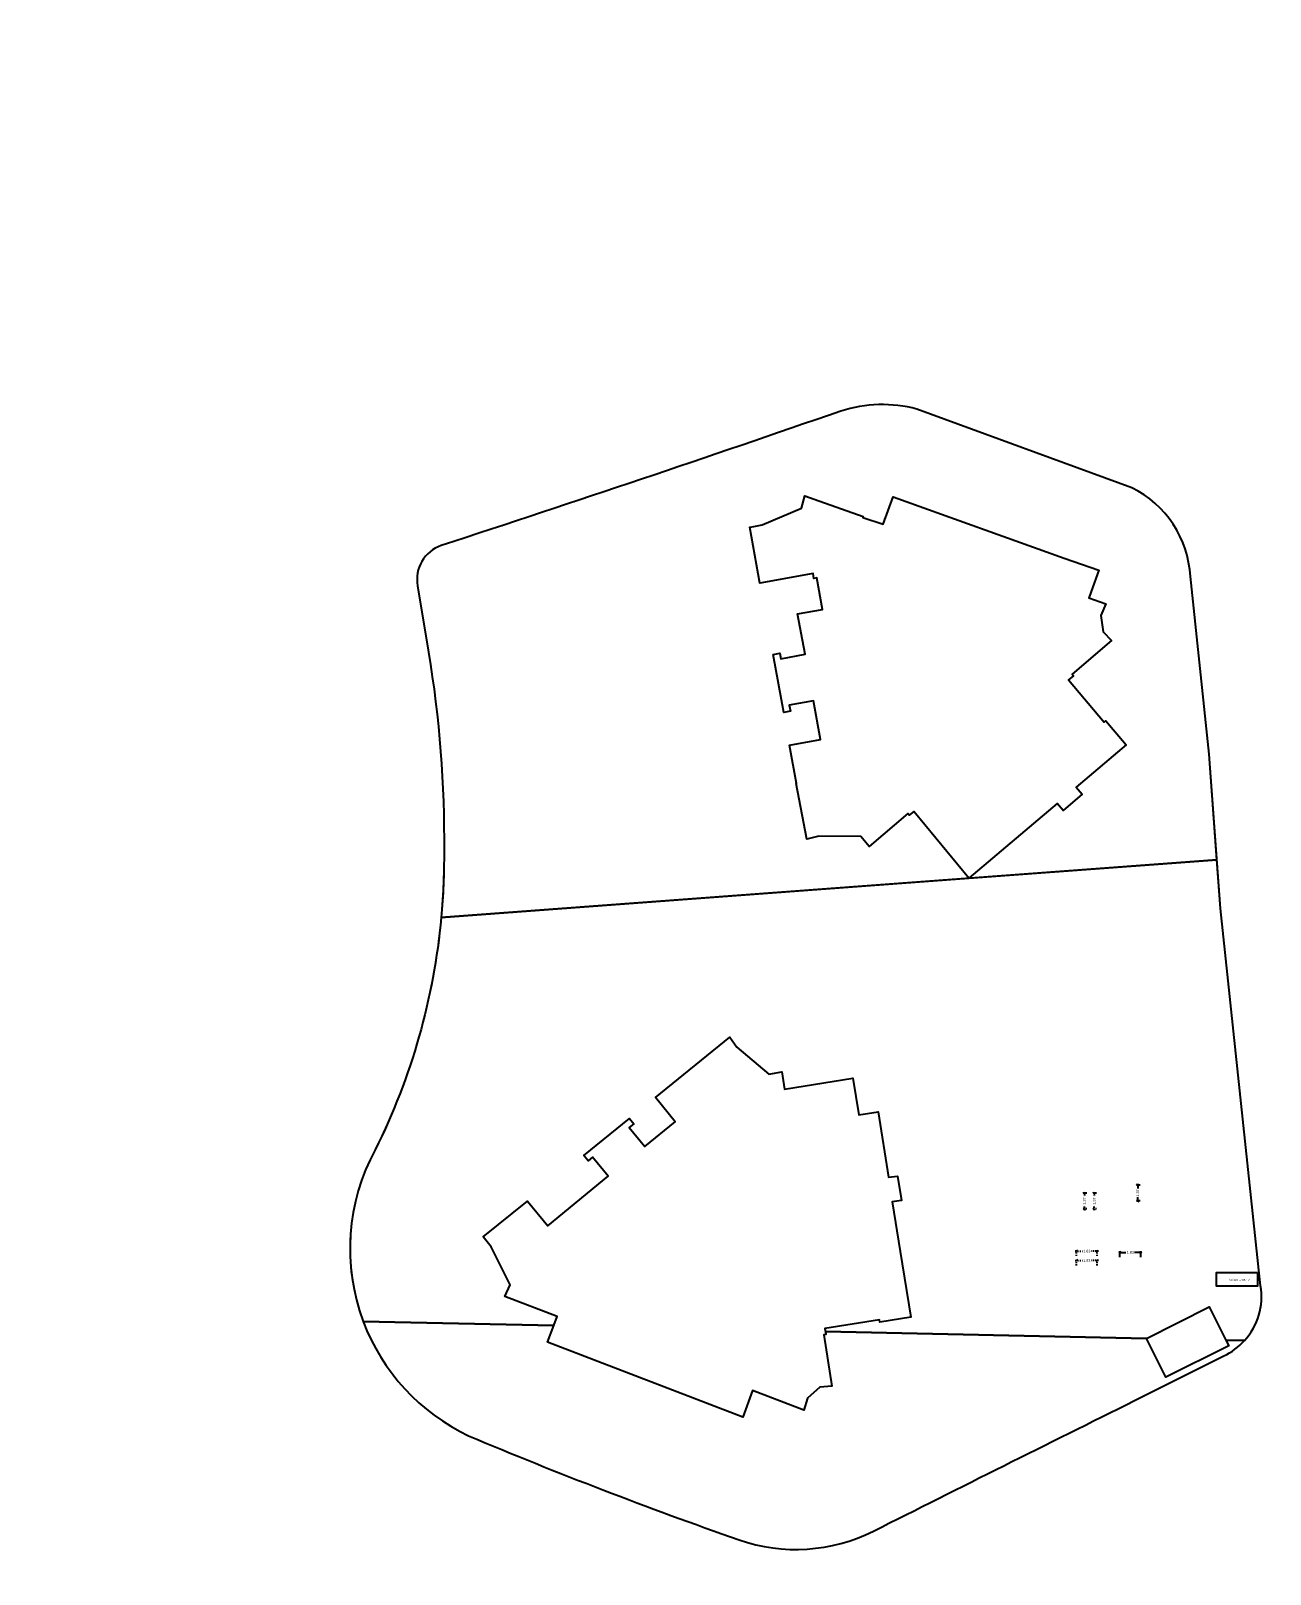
# Model space of a CAD drawing. Header units: metres. Extents: x 256329 to 886268, y -249371 to 355.
# Drawn here: x 285800.4 to 285909.1, y -1347.7 to -1212.3 of the extents above; entities that cross this region are included whole.
import ezdxf

# ---------------------------------------------------------------- set-up
doc = ezdxf.new("R2010")
doc.units = ezdxf.units.M
doc.header["$MEASUREMENT"] = 0
doc.header["$PDMODE"] = 35
doc.linetypes.add('CONTINULUS', pattern=[0])
doc.linetypes.add('DASHED', pattern=[0.75, 0.5, -0.25])
doc.layers.get('0').update_dxf_attribs({"lineweight": 18})
doc.layers.get('Defpoints').update_dxf_attribs({"lineweight": 20})
doc.layers.add('A-AREA-BUILT UP', color=30, linetype='Continuous', lineweight=0, plot=False)
doc.layers.add('A-AREA-BUP', color=30, linetype='Continuous', lineweight=0, plot=False)
doc.layers.add('BLK_2_DA_RAMP_1', color=7, linetype='Continuous')
doc.layers.add('BLK_2_FLR_-1_EXIT_WIDTH_STAIR', color=7, linetype='Continuous')
for name, color, linetype, lineweight in [('BLK_2_FLR_-1_EXIT_WIDTH_DOOR', 7, 'Continuous', 0), ('BLK_2_FLR_0_EXIT_WIDTH_DOOR', 1, 'DASHED', 9), ('BLK_2_FLR_0_EXIT_WIDTH_STAIR', 1, 'DASHED', 9)]:
    doc.layers.add(name, color=color, linetype=linetype, lineweight=lineweight)
doc.layers.add('SPECIAL_PARKING', color=7, linetype='Continuous', plot=False)
doc.styles.add('Arial', font='arial.ttf')
doc.styles.get("Standard").update_dxf_attribs({"font": 'arial.ttf'})
doc.dimstyles.new('METRIC DIM', dxfattribs={"dimtxt": 0.23, "dimasz": 0.18, "dimexe": 0.1, "dimexo": 0.1, "dimgap": 0.09, "dimtad": 0, "dimzin": 0, "dimdsep": 46, "dimtxsty": 'Standard', "dimblk": 'OBLIQUE', "dimcen": 0, "dimdle": 0.1, "dimclrd": 147, "dimclre": 147, "dimclrt": 7, "dimadec": 0, "dimazin": 0, "dimtfac": 1, "dimtofl": 0, "dimtmove": 0, "dimatfit": 2, "dimfxl": 0.125, "dimtolj": 1, "dimtzin": 0, "dimarcsym": 0})

# ---------------------------------------------------------------- blocks, each defined once
blk = doc.blocks.new('_Oblique')
at = {"color": 0, "linetype": 'ByBlock', "lineweight": -2}
blk.add_line((-0.5, -0.5), (0.5, 0.5), dxfattribs=at)
blk = doc.blocks.new('*D1045')
at = {"layer": 'BLK_2_FLR_-1_EXIT_WIDTH_STAIR', "color": 147, "lineweight": -2, "ltscale": 0.1, "transparency": 16777216}
for p, q in [((285895.792928, -1319.504911), (285896.429436, -1319.504911)), ((285895.892928, -1319.929901), (285895.892928, -1319.404911)), ((285897.821728, -1319.504911), (285897.185221, -1319.504911)), ((285897.721728, -1319.929901), (285897.721728, -1319.404911))]:
    blk.add_line(p, q, dxfattribs=at)
at = {"layer": 'Defpoints', "color": 0, "ltscale": 0.1, "transparency": 16777216}
for p in [(285897.721728, -1319.504911), (285895.892928, -1320.029901), (285897.721728, -1320.029901)]:
    blk.add_point(p, dxfattribs=at)
at = {"layer": 'BLK_2_FLR_-1_EXIT_WIDTH_STAIR', "color": 147, "lineweight": -2, "ltscale": 0.1, "transparency": 16777216, "xscale": 0.18, "yscale": 0.18, "zscale": 0.18, "rotation": 180}
blk.add_blockref('_Oblique', (285895.892928, -1319.504911), dxfattribs=at)
at = {"layer": 'BLK_2_FLR_-1_EXIT_WIDTH_STAIR', "color": 147, "lineweight": -2, "ltscale": 0.1, "transparency": 16777216, "xscale": 0.18, "yscale": 0.18, "zscale": 0.18}
blk.add_blockref('_Oblique', (285897.721728, -1319.504911), dxfattribs=at)
at = {"layer": 'BLK_2_FLR_-1_EXIT_WIDTH_STAIR', "color": 7, "ltscale": 0.1, "transparency": 16777216, "insert": (285896.807328, -1319.504911), "char_height": 0.23, "attachment_point": 5}
blk.add_mtext('\\A1;1.83', dxfattribs=at)
blk = doc.blocks.new('*D1046')
at = {"layer": 'BLK_2_FLR_0_EXIT_WIDTH_STAIR', "color": 147, "lineweight": -2, "ltscale": 0.1, "transparency": 16777216}
for p, q in [((285891.980606, -1320.219059), (285892.617113, -1320.219059)), ((285892.080606, -1320.644049), (285892.080606, -1320.119059)), ((285894.009406, -1320.219059), (285893.372898, -1320.219059)), ((285893.909406, -1320.644049), (285893.909406, -1320.119059))]:
    blk.add_line(p, q, dxfattribs=at)
at = {"layer": 'Defpoints', "color": 0, "ltscale": 0.1, "transparency": 16777216}
for p in [(285892.080606, -1320.744049), (285893.909406, -1320.219059), (285893.909406, -1320.744049)]:
    blk.add_point(p, dxfattribs=at)
at = {"layer": 'BLK_2_FLR_0_EXIT_WIDTH_STAIR', "color": 147, "lineweight": -2, "ltscale": 0.1, "transparency": 16777216, "xscale": 0.18, "yscale": 0.18, "zscale": 0.18, "rotation": 180}
blk.add_blockref('_Oblique', (285892.080606, -1320.219059), dxfattribs=at)
at = {"layer": 'BLK_2_FLR_0_EXIT_WIDTH_STAIR', "color": 147, "lineweight": -2, "ltscale": 0.1, "transparency": 16777216, "xscale": 0.18, "yscale": 0.18, "zscale": 0.18}
blk.add_blockref('_Oblique', (285893.909406, -1320.219059), dxfattribs=at)
at = {"layer": 'BLK_2_FLR_0_EXIT_WIDTH_STAIR', "color": 7, "ltscale": 0.1, "transparency": 16777216, "insert": (285892.995006, -1320.219059), "char_height": 0.23, "attachment_point": 5}
blk.add_mtext('\\A1;1.83', dxfattribs=at)
blk = doc.blocks.new('*D1047')
at = {"layer": 'BLK_2_FLR_-1_EXIT_WIDTH_DOOR', "color": 147, "lineweight": -2, "ltscale": 0.1, "transparency": 16777216}
for p, q in [((285897.663747, -1313.597528), (285897.356684, -1313.597528)), ((285897.456684, -1313.497528), (285897.456684, -1313.905436)), ((285897.663747, -1314.969128), (285897.356684, -1314.969128)), ((285897.456684, -1315.069128), (285897.456684, -1314.66122))]:
    blk.add_line(p, q, dxfattribs=at)
at = {"layer": 'Defpoints', "color": 0, "ltscale": 0.1, "transparency": 16777216}
for p in [(285897.763747, -1313.597528), (285897.456684, -1314.969128), (285897.763747, -1314.969128)]:
    blk.add_point(p, dxfattribs=at)
at = {"layer": 'BLK_2_FLR_-1_EXIT_WIDTH_DOOR', "color": 147, "lineweight": -2, "ltscale": 0.1, "transparency": 16777216, "xscale": 0.18, "yscale": 0.18, "zscale": 0.18}
for p, rotation in [((285897.456684, -1313.597528), 90), ((285897.456684, -1314.969128), 270)]:
    blk.add_blockref('_Oblique', p, dxfattribs=dict(at, rotation=rotation))
at = {"layer": 'BLK_2_FLR_-1_EXIT_WIDTH_DOOR', "color": 7, "ltscale": 0.1, "transparency": 16777216, "insert": (285897.456684, -1314.283328), "char_height": 0.23, "attachment_point": 5, "rotation": 90}
blk.add_mtext('\\A1;1.37', dxfattribs=at)
blk = doc.blocks.new('*D1048')
at = {"layer": 'BLK_2_FLR_0_EXIT_WIDTH_DOOR', "color": 147, "lineweight": -2, "ltscale": 0.1, "transparency": 16777216}
for p, q in [((285893.851425, -1314.311677), (285893.544361, -1314.311677)), ((285893.644361, -1314.211677), (285893.644361, -1314.619585)), ((285893.851425, -1315.683277), (285893.544361, -1315.683277)), ((285893.644361, -1315.783277), (285893.644361, -1315.375369))]:
    blk.add_line(p, q, dxfattribs=at)
at = {"layer": 'Defpoints', "color": 0, "ltscale": 0.1, "transparency": 16777216}
for p in [(285893.951425, -1314.311677), (285893.644361, -1315.683277), (285893.951425, -1315.683277)]:
    blk.add_point(p, dxfattribs=at)
at = {"layer": 'BLK_2_FLR_0_EXIT_WIDTH_DOOR', "color": 147, "lineweight": -2, "ltscale": 0.1, "transparency": 16777216, "xscale": 0.18, "yscale": 0.18, "zscale": 0.18}
for p, rotation in [((285893.644361, -1314.311677), 90), ((285893.644361, -1315.683277), 270)]:
    blk.add_blockref('_Oblique', p, dxfattribs=dict(at, rotation=rotation))
at = {"layer": 'BLK_2_FLR_0_EXIT_WIDTH_DOOR', "color": 7, "ltscale": 0.1, "transparency": 16777216, "insert": (285893.644361, -1314.997477), "char_height": 0.23, "attachment_point": 5, "rotation": 90}
blk.add_mtext('\\A1;1.37', dxfattribs=at)
blk = doc.blocks.new('*D1049')
at = {"layer": 'BLK_2_FLR_0_EXIT_WIDTH_DOOR', "color": 147, "lineweight": -2, "ltscale": 0.1, "transparency": 16777216}
for p, q in [((285892.987467, -1314.311677), (285892.680403, -1314.311677)), ((285892.780403, -1314.211677), (285892.780403, -1314.619585)), ((285892.987467, -1315.683277), (285892.680403, -1315.683277)), ((285892.780403, -1315.783277), (285892.780403, -1315.375369))]:
    blk.add_line(p, q, dxfattribs=at)
at = {"layer": 'Defpoints', "color": 0, "ltscale": 0.1, "transparency": 16777216}
for p in [(285893.087467, -1314.311677), (285892.780403, -1315.683277), (285893.087467, -1315.683277)]:
    blk.add_point(p, dxfattribs=at)
at = {"layer": 'BLK_2_FLR_0_EXIT_WIDTH_DOOR', "color": 147, "lineweight": -2, "ltscale": 0.1, "transparency": 16777216, "xscale": 0.18, "yscale": 0.18, "zscale": 0.18}
for p, rotation in [((285892.780403, -1314.311677), 90), ((285892.780403, -1315.683277), 270)]:
    blk.add_blockref('_Oblique', p, dxfattribs=dict(at, rotation=rotation))
at = {"layer": 'BLK_2_FLR_0_EXIT_WIDTH_DOOR', "color": 7, "ltscale": 0.1, "transparency": 16777216, "insert": (285892.780403, -1314.997477), "char_height": 0.23, "attachment_point": 5, "rotation": 90}
blk.add_mtext('\\A1;1.37', dxfattribs=at)
blk = doc.blocks.new('*D1050')
at = {"layer": 'BLK_2_FLR_0_EXIT_WIDTH_STAIR', "color": 147, "lineweight": -2, "ltscale": 0.1, "transparency": 16777216}
for p, q in [((285891.980606, -1319.385748), (285892.617113, -1319.385748)), ((285892.080606, -1319.810738), (285892.080606, -1319.285748)), ((285894.009406, -1319.385748), (285893.372898, -1319.385748)), ((285893.909406, -1319.810738), (285893.909406, -1319.285748))]:
    blk.add_line(p, q, dxfattribs=at)
at = {"layer": 'Defpoints', "color": 0, "ltscale": 0.1, "transparency": 16777216}
for p in [(285892.080606, -1319.910738), (285893.909406, -1319.385748), (285893.909406, -1319.910738)]:
    blk.add_point(p, dxfattribs=at)
at = {"layer": 'BLK_2_FLR_0_EXIT_WIDTH_STAIR', "color": 147, "lineweight": -2, "ltscale": 0.1, "transparency": 16777216, "xscale": 0.18, "yscale": 0.18, "zscale": 0.18, "rotation": 180}
blk.add_blockref('_Oblique', (285892.080606, -1319.385748), dxfattribs=at)
at = {"layer": 'BLK_2_FLR_0_EXIT_WIDTH_STAIR', "color": 147, "lineweight": -2, "ltscale": 0.1, "transparency": 16777216, "xscale": 0.18, "yscale": 0.18, "zscale": 0.18}
blk.add_blockref('_Oblique', (285893.909406, -1319.385748), dxfattribs=at)
at = {"layer": 'BLK_2_FLR_0_EXIT_WIDTH_STAIR', "color": 7, "ltscale": 0.1, "transparency": 16777216, "insert": (285892.995006, -1319.385748), "char_height": 0.23, "attachment_point": 5}
blk.add_mtext('\\A1;1.83', dxfattribs=at)

msp = doc.modelspace()

# ---------------------------------------------------------------- linework, layer by layer
at = {"layer": 'A-AREA-BUILT UP', "elevation": -102.323674}
msp.add_lwpolyline([(285836.373499, -1257.491547, 0.004672), (285871.426892, -1245.69649, -0.144172), (285878.090543, -1245.524163), (285896.956076, -1252.419056, -0.26933), (285902.079186, -1260.198414), (285903.722621, -1275.803756), (285904.731275, -1289.328105), (285908.242838, -1322.434879, -0.334868), (285905.026324, -1328.573217), (285897.167907, -1332.503624, 0.001277), (285874.272886, -1343.954624, -0.202785), (285862.493637, -1344.709179, -0.015567), (285838.764649, -1335.579057, -0.430968), (285830.587605, -1310.493505, 0.117898), (285836.61862, -1284.338544, 0.042938), (285835.25869, -1266.836167), (285834.303856, -1261.033675, -0.370217)], format="xyb", close=True, dxfattribs=at)
at = {"layer": 'A-AREA-BUP'}
msp.add_lwpolyline([(285873.904076, -1283.888084), (285877.302217, -1281.002501), (285877.422274, -1281.143499), (285877.828543, -1280.809786), (285882.648552, -1286.677773), (285890.381952, -1280.106944), (285890.914276, -1280.721331), (285892.581352, -1279.3106), (285892.052194, -1278.688146), (285896.433879, -1274.964809), (285894.653286, -1272.869041), (285894.512812, -1272.987919), (285891.379408, -1269.285285), (285891.818287, -1268.912523), (285891.69791, -1268.770795), (285895.165401, -1265.82519), (285894.422913, -1265.073144), (285894.225725, -1263.617374), (285894.666542, -1262.607556), (285893.176431, -1262.07645), (285893.192314, -1262.02182), (285893.362794, -1261.529326), (285894.03586, -1259.659213), (285891.019471, -1258.600758), (285876.012869, -1253.211923), (285875.148766, -1255.618242), (285873.35067, -1255.018547), (285873.37387, -1254.944383), (285869.092166, -1253.415705), (285868.252224, -1253.137384), (285867.961299, -1254.210328), (285864.508412, -1255.67605), (285863.788881, -1255.807535), (285863.431244, -1255.872889), (285864.331645, -1260.800199), (285868.986389, -1259.948712), (285869.063915, -1260.37492), (285869.309392, -1260.330497), (285869.808648, -1263.089326), (285867.631787, -1263.48655), (285868.278952, -1267.033243), (285866.155039, -1267.420718), (285866.065295, -1266.928907), (285865.478172, -1267.035964), (285866.408002, -1272.127493), (285866.998076, -1272.018723), (285866.903383, -1271.502322), (285869.026948, -1271.113194), (285869.650376, -1274.515387), (285866.914136, -1275.01771), (285867.527879, -1278.371712), (285867.498106, -1278.377174), (285868.447384, -1283.2533), (285869.495468, -1282.986728), (285873.175677, -1283.016256)], close=True, dxfattribs=at)
for points, elevation in [([(285870.024324, -1326.169567), (285874.810815, -1325.403384), (285874.844206, -1325.612652), (285877.559966, -1325.179743), (285876.626339, -1319.420613), (285875.93407, -1315.062733), (285876.735363, -1314.935444), (285876.398755, -1312.812697), (285875.593732, -1312.912528), (285874.688299, -1307.161581), (285872.994051, -1307.432601), (285872.485208, -1304.217567), (285866.478036, -1305.177606), (285866.237172, -1303.674395), (285865.116888, -1303.863109), (285862.301737, -1301.492511), (285861.678817, -1300.60848), (285855.176931, -1305.907789), (285856.903287, -1308.03539), (285854.224897, -1310.208662), (285852.864803, -1308.532026), (285853.256117, -1308.214592), (285852.874923, -1307.751225), (285848.877812, -1310.998499), (285849.25413, -1311.461713), (285849.642221, -1311.146308), (285851.003873, -1312.821759), (285845.731132, -1317.15927), (285843.93907, -1314.995499), (285840.06341, -1318.147659), (285840.754357, -1318.998346), (285842.424529, -1322.35711), (285841.947878, -1323.361426), (285846.547907, -1325.114049), (285845.681061, -1327.381961), (285862.837084, -1333.946998), (285863.68685, -1331.625314), (285868.17344, -1333.342421), (285868.495167, -1332.288597), (285869.591581, -1331.310831), (285870.644681, -1331.222279), (285869.925697, -1326.729714), (285870.109308, -1326.700314)], -0.745382), ([(285905.438886, -1327.687904), (285903.73906, -1324.289288), (285898.217119, -1327.051101), (285899.916945, -1330.449717)], 201.202772)]:
    msp.add_lwpolyline(points, close=True, dxfattribs=dict(at, elevation=elevation))
at = {"layer": 'BLK_2_DA_RAMP_1', "color": 7, "linetype": 'Continuous', "elevation": 0.000017}
msp.add_lwpolyline([(285907.973839, -1321.273613), (285907.973839, -1322.473613), (285904.373839, -1322.473613), (285904.373839, -1321.273613)], close=True, dxfattribs=at)
at = {"layer": 'SPECIAL_PARKING', "color": 3, "ltscale": 0.05}
for points in [[(285865.478172, -1267.035964), (285866.065295, -1266.928907), (285866.155039, -1267.420718), (285868.278952, -1267.033243), (285867.631787, -1263.48655), (285869.808648, -1263.089326), (285869.309392, -1260.330497), (285869.063915, -1260.37492), (285868.986389, -1259.948712), (285864.331645, -1260.800199), (285863.431244, -1255.872889), (285863.788881, -1255.807535), (285864.508412, -1255.67605), (285867.961299, -1254.210328), (285868.252224, -1253.137384), (285869.092166, -1253.415705), (285873.37387, -1254.944383), (285873.35067, -1255.018547), (285875.148766, -1255.618242), (285876.012869, -1253.211923), (285891.019471, -1258.600758), (285894.03586, -1259.659213), (285893.362794, -1261.529326), (285893.192314, -1262.02182), (285893.176431, -1262.07645), (285894.666542, -1262.607556), (285894.225725, -1263.617374), (285894.422913, -1265.073144), (285895.165401, -1265.82519), (285891.69791, -1268.770795), (285891.818287, -1268.912523), (285891.379408, -1269.285285), (285894.512812, -1272.987919), (285894.653286, -1272.869041), (285896.433879, -1274.964809), (285892.052194, -1278.688146), (285892.581352, -1279.3106), (285890.914276, -1280.721331), (285890.381952, -1280.106944), (285882.648552, -1286.677773), (285904.412555, -1285.054601), (285903.722621, -1275.803756), (285902.079186, -1260.198414, 0.26933), (285896.956076, -1252.419056), (285878.090543, -1245.524163, 0.144172), (285871.426892, -1245.69649, -0.004672), (285836.373499, -1257.491547, 0.370217), (285834.303856, -1261.033675), (285835.25869, -1266.836167, -0.042938), (285836.61862, -1284.338544, -0.025123), (285836.37441, -1290.128925), (285882.648552, -1286.677773), (285877.828543, -1280.809786), (285877.422274, -1281.143499), (285877.302217, -1281.002501), (285873.904076, -1283.888084), (285873.175677, -1283.016256), (285869.495468, -1282.986728), (285868.447384, -1283.2533), (285867.498106, -1278.377174), (285867.527879, -1278.371712), (285866.914136, -1275.01771), (285869.650376, -1274.515387), (285869.026948, -1271.113194), (285866.903383, -1271.502322), (285866.998076, -1272.018723), (285866.408002, -1272.127493)], [(285904.731275, -1289.328105), (285904.412555, -1285.054601), (285836.37441, -1290.128925, -0.092501), (285830.587605, -1310.493505, 0.217744), (285829.533154, -1325.54773), (285846.242353, -1325.913465), (285846.547907, -1325.114049), (285841.947878, -1323.361426), (285842.424529, -1322.35711), (285840.754357, -1318.998346), (285840.06341, -1318.147659), (285843.93907, -1314.995499), (285845.731132, -1317.15927), (285851.003873, -1312.821759), (285849.642221, -1311.146308), (285849.25413, -1311.461713), (285848.877812, -1310.998499), (285852.874923, -1307.751225), (285853.256117, -1308.214592), (285852.864803, -1308.532026), (285854.224897, -1310.208662), (285856.903287, -1308.03539), (285855.176931, -1305.907789), (285861.678817, -1300.60848), (285862.301737, -1301.492511), (285865.116888, -1303.863109), (285866.237172, -1303.674395), (285866.478036, -1305.177606), (285872.485208, -1304.217567), (285872.994051, -1307.432601), (285874.688299, -1307.161581), (285875.593732, -1312.912528), (285876.398755, -1312.812697), (285876.735363, -1314.935444), (285875.93407, -1315.062733), (285876.626339, -1319.420613), (285877.559966, -1325.179743), (285874.844206, -1325.612652), (285874.810815, -1325.403384), (285870.024324, -1326.169567), (285870.066816, -1326.43494), (285898.217119, -1327.051101), (285903.73906, -1324.289288), (285905.196797, -1327.203874), (285906.825972, -1327.239533, 0.229066), (285908.242838, -1322.434879)], [(285897.167907, -1332.503624), (285905.026324, -1328.573217, 0.098264), (285906.825972, -1327.239533), (285905.196797, -1327.203874), (285905.438886, -1327.687904), (285899.916945, -1330.449717), (285898.217119, -1327.051101), (285870.066816, -1326.43494), (285870.109308, -1326.700314), (285869.925697, -1326.729714), (285870.644681, -1331.222279), (285869.591581, -1331.310831), (285868.495167, -1332.288597), (285868.17344, -1333.342421), (285863.68685, -1331.625314), (285862.837084, -1333.946998), (285845.681061, -1327.381961), (285846.242353, -1325.913465), (285829.533154, -1325.54773, 0.194932), (285838.764649, -1335.579057, 0.015567), (285862.493637, -1344.709179, 0.202785), (285874.272886, -1343.954624, -0.001277)]]:
    msp.add_lwpolyline(points, format="xyb", close=True, dxfattribs=at)

# ---------------------------------------------------------------- texts
at = {"layer": 'BLK_2_DA_RAMP_1', "color": 7, "linetype": 'CONTINULUS', "ltscale": 0.05, "insert": (285905.431038, -1321.820141, -0.000002), "char_height": 0.2, "attachment_point": 1, "style": 'Arial'}
msp.add_mtext_dynamic_manual_height_columns('SLOPE=1IN12', width=10.430434, gutter_width=1, heights=[0], dxfattribs=at)

# ---------------------------------------------------------------- dimensions: what is measured, and where the dimension line sits
at = {"layer": 'BLK_2_FLR_-1_EXIT_WIDTH_DOOR', "color": 1, "ltscale": 0.1}
dim = msp.add_linear_dim(base=(285897.456684, -1314.969128), p1=(285897.763747, -1313.597528), p2=(285897.763747, -1314.969128), angle=90, dimstyle='METRIC DIM', override={"dimfxl": 0.18}, dxfattribs=at)
dim.commit()
dim.dimension.update_dxf_attribs({"geometry": '*D1047', "text_midpoint": (285897.456684, -1314.283328)})
at = {"layer": 'BLK_2_FLR_-1_EXIT_WIDTH_STAIR', "color": 7, "ltscale": 0.1}
dim = msp.add_linear_dim(base=(285897.721728, -1319.504911), p1=(285895.892928, -1320.029901), p2=(285897.721728, -1320.029901), dimstyle='METRIC DIM', override={"dimfxl": 0.18}, dxfattribs=at)
dim.commit()
dim.dimension.update_dxf_attribs({"geometry": '*D1045', "text_midpoint": (285896.807328, -1319.504911)})
at = {"layer": 'BLK_2_FLR_0_EXIT_WIDTH_DOOR', "color": 1, "ltscale": 0.1}
for base, p1, p2, picture, middle in [((285892.780403, -1315.683277), (285893.087467, -1314.311677), (285893.087467, -1315.683277), '*D1049', (285892.780403, -1314.997477)), ((285893.644361, -1315.683277), (285893.951425, -1314.311677), (285893.951425, -1315.683277), '*D1048', (285893.644361, -1314.997477))]:
    dim = msp.add_linear_dim(base=base, p1=p1, p2=p2, angle=90, dimstyle='METRIC DIM', override={"dimfxl": 0.18}, dxfattribs=at)
    dim.commit()
    dim.dimension.update_dxf_attribs({"geometry": picture, "text_midpoint": middle})
at = {"layer": 'BLK_2_FLR_0_EXIT_WIDTH_STAIR', "color": 7, "ltscale": 0.1}
for base, p1, p2, picture, middle in [((285893.909406, -1319.385748), (285892.080606, -1319.910738), (285893.909406, -1319.910738), '*D1050', (285892.995006, -1319.385748)), ((285893.909406, -1320.219059), (285892.080606, -1320.744049), (285893.909406, -1320.744049), '*D1046', (285892.995006, -1320.219059))]:
    dim = msp.add_linear_dim(base=base, p1=p1, p2=p2, dimstyle='METRIC DIM', override={"dimfxl": 0.18}, dxfattribs=at)
    dim.commit()
    dim.dimension.update_dxf_attribs({"geometry": picture, "text_midpoint": middle})

doc.saveas('drawing.dxf')
